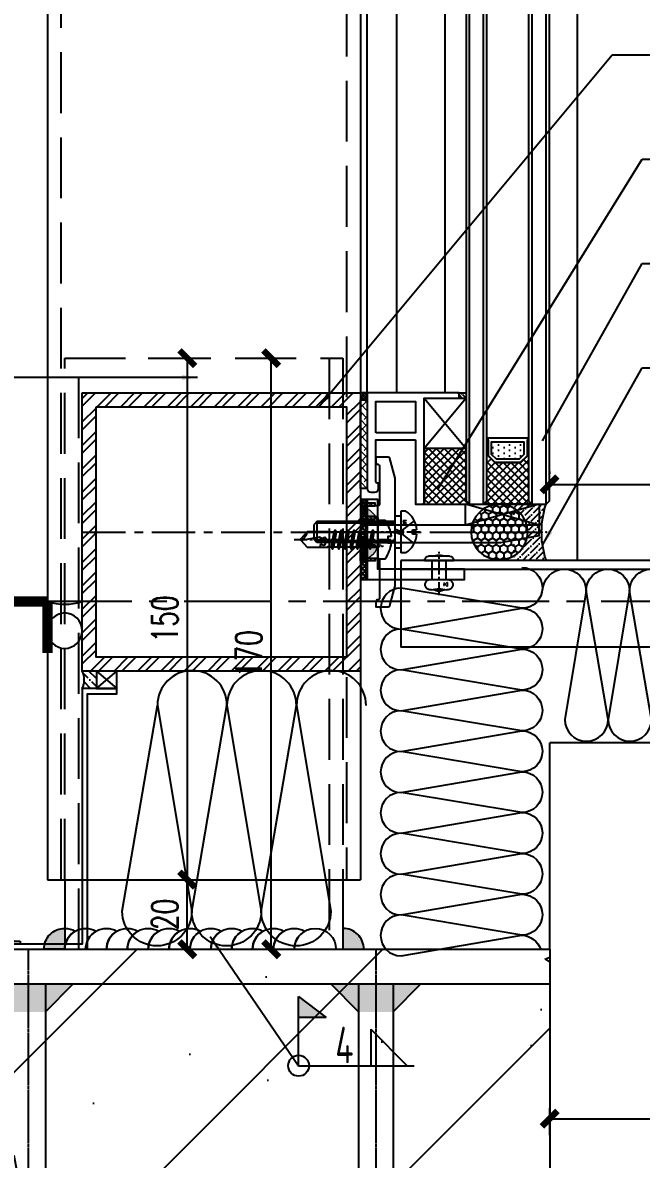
# Model space of a CAD drawing. Extents: x -160106 to 966792, y -663931 to 1550022.
# Drawn here: x -45380.6 to -45202.7, y -86196 to -85869.1 of the extents above; entities that cross this region are included whole.
import ezdxf
from ezdxf.enums import TextEntityAlignment as Align
from ezdxf.xclip import XClip

# ---------------------------------------------------------------- set-up
doc = ezdxf.new("R2010")
doc.units = 0
for name, pattern in [('AUSGEZOGEN', [0]), ('CENTER', [2, 1.25, -0.25, 0.25, -0.25]), ('ZN-CENTER', [2, 1.25, -0.25, 0.25, -0.25]), ('ZN-DASH', [0.35, 0.25, -0.1])]:
    doc.linetypes.add(name, pattern=pattern)
for name, color, linetype in [('!ZN1-填充-8', 8, 'Continuous'), ('!ZN1-标注-173', 173, 'Continuous'), ('!ZN3-玻璃幕墙-4', 4, 'Continuous'), ('!ZN3-铝板幕墙-3', 3, 'Continuous'), ('!ZN4-辅助材料-1', 1, 'Continuous'), ('!ZN4-配件-11', 11, 'Continuous'), ('!ZN5-钢材投影-40', 40, 'Continuous'), ('!ZN5-铝材投影-112', 112, 'Continuous'), ('!ZN5-铝材断面-6', 6, 'Continuous'), ('!ZN6-虚线-8', 8, 'ZN-DASH'), ('!ZN6-轴线-1', 1, 'ZN-CENTER'), ('2钢材断面', 2, 'Continuous'), ('40钢材投影', 40, 'Continuous'), ('A-HATCH-2', 251, 'Continuous'), ('A_Hatch', 8, 'Continuous'), ('ALT_CEN-0-30', 1, 'CENTER'), ('AS-COLN', 6, 'Continuous'), ('DIM', 173, 'Continuous'), ('Fill', 8, 'Continuous'), ('ZX', 240, 'CENTER'), ('型材截面颜色', 253, 'Continuous'), ('焊缝', 8, 'Continuous')]:
    doc.layers.add(name, color=color, linetype=linetype)
for name, color, linetype, lineweight in [('0CABR-填充', 8, 'Continuous', 5), ('0CABR-密封材料、垫片', 195, 'Continuous', 9), ('0填充', 8, 'Continuous', 13)]:
    doc.layers.add(name, color=color, linetype=linetype, lineweight=lineweight)
doc.styles.add('DHTEXT-1', font='ROMANS.shx', dxfattribs={"width": 0.7, "bigfont": 'CHINESE.shx'})
doc.styles.add('HZ_TS_0.7', font='TSSDENG', dxfattribs={"width": 0.7, "bigfont": 'HZTXT'})
doc.styles.add('ZNDimTStyle', font='ROMANS.shx', dxfattribs={"width": 0.7, "bigfont": 'CHINESE.shx'})
doc.dimstyles.new('ZN3', dxfattribs={"dimscale": 3, "dimtxt": 2.5, "dimasz": 1.5, "dimexe": 1, "dimexo": 2, "dimgap": 0.9, "dimtad": 1, "dimdec": 0, "dimdsep": 46, "dimtxsty": 'DHTEXT-1', "dimblk": 'ARCHTICK', "dimcen": 2.5, "dimclrd": 173, "dimclre": 173, "dimclrt": 7, "dimazin": 2, "dimtfac": 1, "dimtix": 1, "dimtmove": 2, "dimatfit": 3, "dimfxl": 0, "dimarcsym": 0})
doc.dimstyles.new('ZN机械-3', dxfattribs={"dimscale": 3, "dimtxt": 2.5, "dimasz": 1.5, "dimexe": 1, "dimexo": 2, "dimgap": 0.9, "dimtad": 1, "dimdec": 0, "dimzin": 0, "dimdsep": 46, "dimtxsty": 'ZNDimTStyle', "dimcen": 2.5, "dimdle": 1, "dimclrd": 173, "dimclre": 173, "dimclrt": 7, "dimazin": 2, "dimtfac": 1, "dimtdec": 4, "dimtix": 1, "dimtmove": 2, "dimatfit": 3, "dimfxl": 0, "dimfrac": 2, "dimtolj": 1, "dimtzin": 0, "dimarcsym": 0})

# ---------------------------------------------------------------- blocks, each defined once
blk = doc.blocks.new('20250822090122')
at = {"layer": 'A_Hatch'}
h = blk.add_hatch(dxfattribs=at)
h.set_pattern_fill('ANSI32', color=256)
h.set_pattern_definition([(45, (-80, -40), (-3.3676, 3.3676), []), (45, (-77.755, -40), (-3.3676, 3.3676), [])])
h.paths.add_polyline_path([(0, 40), (-80, 40), (-80, -40), (0, -40)])
h.paths.add_polyline_path([(-4, 36), (-4, -36), (-76, -36), (-76, 36)], flags=16)
at = {"layer": '2钢材断面'}
for points in [[(-80, 40), (0, 40), (0, -40), (-80, -40)], [(-76, 36), (-4, 36), (-4, -36), (-76, -36)]]:
    blk.add_lwpolyline(points, close=True, dxfattribs=at)
blk = doc.blocks.new('20230625105620')
at = {"layer": '0CABR-填充'}
h = blk.add_hatch(dxfattribs=at)
h.set_pattern_fill('ANSI38', color=256, scale=0.3, angle=90)
h.set_pattern_definition([(135, (669.6331, -11486.4539), (-0.67351921, -0.67351921), []), (225, (669.6331, -11486.4539), (-0.67351921, -2.02055763), [2.38125, -1.42875])])
h.paths.add_polyline_path([(-5.2, 3.7), (-5.2, 4.5), (-8.5, 4.5), (-8.5, 7.5), (-5.2, 7.5), (-5.2, 8.3), (-9.5, 8.3), (-9.5, 3.7)])
h = blk.add_hatch(dxfattribs=at)
h.set_pattern_fill('ANSI38', color=256, scale=0.3, angle=90)
h.set_pattern_definition([(135, (669.6331, -11486.4539), (-0.67351921, -0.67351921), []), (225, (669.6331, -11486.4539), (-0.67351921, -2.02055763), [2.38125, -1.42875])])
h.paths.add_polyline_path([(-5.2, 3.7), (-5.2, 4.5), (-8.5, 4.5), (-8.5, 7.5), (-5.2, 7.5), (-5.2, 8.3), (-9.5, 8.3), (-9.5, 3.7)])
h = blk.add_hatch(dxfattribs=at)
h.set_pattern_fill('ANSI38', color=256, scale=0.3, angle=90)
h.set_pattern_definition([(135, (669.6331, -11498.4539), (-0.67351921, -0.67351921), []), (225, (669.6331, -11498.4539), (-0.67351921, -2.02055763), [2.38125, -1.42875])])
h.paths.add_polyline_path([(-5.2, -8.3), (-5.2, -7.5), (-8.5, -7.5), (-8.5, -4.5), (-5.2, -4.5), (-5.2, -3.7), (-9.5, -3.7), (-9.5, -8.3)])
h = blk.add_hatch(dxfattribs=at)
h.set_pattern_fill('ANSI38', color=256, scale=0.3, angle=90)
h.set_pattern_definition([(135, (669.6331, -11498.4539), (-0.67351921, -0.67351921), []), (225, (669.6331, -11498.4539), (-0.67351921, -2.02055763), [2.38125, -1.42875])])
h.paths.add_polyline_path([(-5.2, -8.3), (-5.2, -7.5), (-8.5, -7.5), (-8.5, -4.5), (-5.2, -4.5), (-5.2, -3.7), (-9.5, -3.7), (-9.5, -8.3)])
at = {"layer": '!ZN4-辅助材料-1'}
for points in [[(-5.2, 3.7), (-5.2, 4.5), (-8.5, 4.5), (-8.5, 7.5), (-5.2, 7.5), (-5.2, 8.3), (-9.5, 8.3), (-9.5, 3.7), (-5.2, 3.7)], [(-5.2, -3.7), (-5.2, -4.5), (-8.5, -4.5), (-8.5, -7.5), (-5.2, -7.5), (-5.2, -8.3), (-9.5, -8.3), (-9.5, -3.7), (-5.2, -3.7)]]:
    blk.add_lwpolyline(points, dxfattribs=at)
at = {"layer": '!ZN5-铝材投影-112'}
blk.add_lwpolyline([(-4.5, 4), (-4.5, -4, -0.414214), (-5, -4.5), (-8, -4.5, 0.414214), (-8.5, -5), (-8.5, -7, 0.414214), (-8, -7.5), (-4.5, -7.5, -0.414214), (-4, -8), (-4, -19, -0.414214), (-4.5, -19.5, 0.414214), (-5, -20), (-5, -21.5), (-1.49, -21.5, 0.339454), (-1.01, -21.13), (0.5, -15.5), (0.5, -0.5), (0, 0), (0.5, 0.5), (0.5, 15.5), (-1.01, 21.13, 0.339454), (-1.49, 21.5), (-5, 21.5), (-5, 20, 0.414214), (-4.5, 19.5, -0.414214), (-4, 19), (-4, 8, -0.414214), (-4.5, 7.5), (-8, 7.5, 0.414214), (-8.5, 7), (-8.5, 5, 0.414214), (-8, 4.5), (-5, 4.5, -0.414214), (-4.5, 4)], format="xyb", close=True, dxfattribs=at)
at = {"layer": '0CABR-密封材料、垫片'}
for points in [[(-5.2, 3.7), (-5.2, 4.5), (-8.5, 4.5), (-8.5, 7.5), (-5.2, 7.5), (-5.2, 8.3), (-9.5, 8.3), (-9.5, 3.7), (-5.2, 3.7)], [(-5.2, -3.7), (-5.2, -4.5), (-8.5, -4.5), (-8.5, -7.5), (-5.2, -7.5), (-5.2, -8.3), (-9.5, -8.3), (-9.5, -3.7), (-5.2, -3.7)]]:
    blk.add_lwpolyline(points, dxfattribs=at)
blk = doc.blocks.new('*U3024')
at = {"linetype": 'ByBlock', "ltscale": 10}
for p, q in [((-3.1, 6), (-1.6, 6)), ((-1.6, -6), (-1.6, 6)), ((-1.6, -4.62), (-1.6, 4.62)), ((-1.6, 4.62), (0, 4.62)), ((0, 4.62), (0, -4.62)), ((-6.2, 0.6), (-5, 0.6)), ((-5.51, 3.26), (-1.6, 0.23)), ((-5, 0.6), (-5, -0.6)), ((-2.36, 0.82), (-2.36, -0.82)), ((0, 0), (-1.6, 0.58)), ((0, 3), (22.5, 3)), ((0, 2.55), (22.95, 2.55)), ((22.5, -3), (22.5, 3)), ((22.5, 3), (23.4, 2.1)), ((23.4, -2.1), (23.4, 2.1)), ((-5, -0.6), (-6.2, -0.6)), ((-5.51, -3.26), (-1.6, -0.23)), ((0, -0.83), (-1.6, -0.25)), ((0, -2.55), (22.95, -2.55)), ((0, -3), (22.5, -3)), ((22.5, -3), (23.4, -2.1)), ((-3.1, -6), (-1.6, -6)), ((0, -4.62), (-1.6, -4.62))]:
    blk.add_line(p, q, dxfattribs=at)
at = {"color": 0, "linetype": 'ZN-CENTER', "ltscale": 3}
blk.add_line((-7.15, 0), (25.2, 0), dxfattribs=at)
at = {"linetype": 'ByBlock', "ltscale": 10}
for centre, start, end in [((0.63, 0.27), 123.0516, 177.2303), ((0.63, -0.27), 182.7697, 236.9484)]:
    blk.add_arc(centre, 6.84, start, end, dxfattribs=at)
at = {"layer": 'Defpoints', "color": 0, "ltscale": 10, "style": 'DHTEXT-1', "width": 0.7}
blk.add_text('M6', height=1, rotation=90, dxfattribs=at).set_placement((-2.25, -2.65), align=Align.CENTER)
blk = doc.blocks.new('16胶缝')
at = {"layer": '!ZN1-填充-8', "ltscale": 0.1}
h = blk.add_hatch(dxfattribs=at)
h.set_pattern_fill('HONEY', color=256, scale=10, style=0)
h.set_pattern_definition([(5e-15, (-19679.56, -11324.3713), (1.875, 1.08253175), [1.25, -2.5]), (120, (-19679.56, -11324.3713), (-1.874999996, 1.082531757), [1.25, -2.5]), (60, (-19679.56, -11324.3713), (4e-09, 2.165063507), [-2.5, 1.25])])
edge = h.paths.add_edge_path()
edge.add_ellipse((8, 13.4), major_axis=(0, -8.15), ratio=0.981746, start_angle=0, end_angle=360)
h = blk.add_hatch(dxfattribs=at)
h.set_pattern_fill('ANSI36', color=256, scale=10, style=0)
h.set_pattern_definition([(45, (-19679.5754, -11324.3713), (0.66291261, 2.43067956), [3.125, -0.625, 0, -0.625])])
edge = h.paths.add_edge_path()
edge.add_ellipse((8.02, 13.4), major_axis=(0.87, 8.1), ratio=0.981332, start_angle=124.6263, end_angle=247.3977, ccw=False)
edge.add_arc((0, 10.2), 1.2, 269.9716, 324.4867, ccw=False)
edge.add_line((0, 9), (0, 0))
edge.add_arc((8, -24.92), 26.17, 432.2032, 467.7968, ccw=False)
edge.add_line((16, 0), (16, 9))
edge.add_arc((16.01, 10.23), 1.23, 216.5906, 269.6986, ccw=False)
at = {"layer": '!ZN4-辅助材料-1', "color": 1, "ltscale": 0.1}
blk.add_arc((8, -24.92), 26.17, 72.2032, 107.7968, dxfattribs=at)
blk.add_ellipse((8, 13.4), major_axis=(0, -8.15), ratio=0.981746, dxfattribs=at)
blk.add_point((8, 0), dxfattribs=at)
blk = doc.blocks.new('胶缝断面')
at = {"color": 7, "ltscale": 0.1, "extrusion": (0, 0, -1), "zscale": -1, "rotation": 180}
blk.add_blockref('16胶缝', (8, 0), dxfattribs=at)
blk = doc.blocks.new('20230625110549')
at = {"layer": '!ZN1-填充-8', "ltscale": 20}
h = blk.add_hatch(color=256, dxfattribs=at)
h.dxf.hatch_style = 1
h.paths.add_polyline_path([(0, 5), (0, 0), (5, 0, 0.414214)])
at = {"layer": '0CABR-填充', "ltscale": 20}
blk.add_line((0, 0), (0, 5), dxfattribs=at)
blk.add_arc((0, 0), 5, 0, 90, dxfattribs=at)
blk = doc.blocks.new('20250822103150', base_point=(-89262.55, -87415.13))
at = {"layer": '!ZN4-辅助材料-1'}
blk.add_lwpolyline([(-89131.15, -87413.13), (-89152.32, -87413.13), (-89152.32, -87407.13), (-89131.15, -87407.13), (-89131.15, -87413.13), (-89152.32, -87407.13), (-89131.15, -87407.13), (-89152.32, -87413.13)], dxfattribs=at)
at = {"layer": '!ZN5-钢材投影-40'}
blk.add_lwpolyline([(-89142.15, -87418.13), (-89131.15, -87416.13), (-89131.15, -87413.13), (-89182.55, -87413.13), (-89182.55, -87418.13), (-89142.15, -87418.13)], close=True, dxfattribs=at)
at = {"layer": '0CABR-填充', "ltscale": 20}
blk.add_blockref('20230625110549', (-89182.55, -87413.13), dxfattribs=at)
at = {"layer": '0CABR-填充', "ltscale": 20, "xscale": -1, "rotation": 180}
blk.add_blockref('20230625110549', (-89182.55, -87418.13), dxfattribs=at)
blk = doc.blocks.new('20240131155736')
at = {"layer": '!ZN1-填充-8'}
h = blk.add_hatch(dxfattribs=at)
h.set_pattern_fill('ANSI36', color=256, scale=0.5, angle=270, style=0)
h.set_pattern_definition([(315, (4155.5162, -11794.8225), (1.54348152, -0.420949506), [1.984375, -0.396875, 0, -0.396875])])
h.paths.add_polyline_path([(-0.75, 0.75), (-0.75, -0.75), (1.25, -0.75), (1.25, 0.75)])
at = {"layer": '!ZN4-辅助材料-1', "linetype": 'AUSGEZOGEN'}
blk.add_line((-1.25, 0.75), (1.25, 0.75), dxfattribs=at)
blk = doc.blocks.new('20240131160147')
at = {"layer": '!ZN5-铝材断面-6'}
blk.add_lwpolyline([(-3.36, 1.25), (-3.36, 19.75), (-0.86, 19.75), (-0.86, -10.75), (9.14, -10.75), (9.14, -12.25), (-17.26, -12.25), (-17.26, 15.25, -0.414214), (-16.26, 16.25), (-15.06, 16.25, -0.414214), (-14.06, 15.25), (-14.06, 13.75), (-14.26, 13.75, 0.414214), (-14.76, 13.25), (-14.76, 1.25)], format="xyb", close=True, dxfattribs=at)
blk.add_lwpolyline([(-14.76, -0.75), (-14.76, -9.75), (-3.36, -9.75), (-3.36, -0.75)], close=True, dxfattribs=at)
at = {"layer": '!ZN1-填充-8', "ltscale": 50, "xscale": -1, "rotation": 180}
blk.add_blockref('20240131155736', (9.89, -11.5), dxfattribs=at)
blk = doc.blocks.new('20250822102610', base_point=(-89164.55, -87453.63))
at = {"layer": '!ZN1-填充-8'}
h = blk.add_hatch(dxfattribs=at)
h.set_pattern_fill('ANSI37', color=256, style=0)
h.set_pattern_definition([(45, (0, 0), (-1.122532015, 1.122532015), []), (135, (0, 0), (-1.122532015, -1.122532015), [])])
edge = h.paths.add_edge_path()
edge.add_line((-89165.05, -87423.13), (-89151.55, -87423.13))
edge.add_line((-89151.55, -87423.13), (-89152.55, -87424.13))
edge.add_line((-89152.55, -87424.13), (-89152.55, -87439.13))
edge.add_line((-89152.55, -87439.13), (-89164.55, -87439.13))
edge.add_line((-89164.55, -87439.13), (-89164.55, -87423.63))
edge.add_arc((-89165.05, -87423.63), 0.5, 359.9997, 450)
at = {"layer": '!ZN1-填充-8', "ltscale": 100}
for p, q in [((-89164.55, -87453.63), (-89152.55, -87439.13)), ((-89152.55, -87453.63), (-89164.55, -87439.13))]:
    blk.add_line(p, q, dxfattribs=at)
at = {"layer": '!ZN4-辅助材料-1', "linetype": 'AUSGEZOGEN'}
blk.add_lwpolyline([(-89165.05, -87423.13), (-89151.55, -87423.13), (-89152.55, -87424.13), (-89152.55, -87439.13), (-89164.55, -87439.13), (-89164.55, -87423.63, 0.414215), (-89165.05, -87423.13), (-89165.05, -87423.13)], format="xyb", dxfattribs=at)
blk.add_lwpolyline([(-89152.55, -87439.13), (-89164.55, -87439.13), (-89164.55, -87442.13)], dxfattribs=at)
blk.add_lwpolyline([(-89164.55, -87439.13), (-89164.55, -87453.63), (-89152.55, -87453.63), (-89152.55, -87439.13)], close=True, dxfattribs=at)
blk = doc.blocks.new('20250822103338', base_point=(-89182.55, -87455.13))
at = {"layer": '0填充'}
h = blk.add_hatch(dxfattribs=at)
h.set_pattern_fill('ANSI38', color=256, angle=360, style=0)
h.set_pattern_definition([(45, (0, 0), (-1.122532015, 1.122532015), []), (135, (0, 0), (-3.367596045, 1.122532015), [3.96875, -2.38125])])
h.paths.add_polyline_path([(-89182.55, -87453.13), (-89180.55, -87453.13), (-89180.55, -87427.63), (-89182.55, -87427.63)])
at = {"layer": '型材截面颜色', "ltscale": 60}
h = blk.add_hatch(dxfattribs=at)
h.set_pattern_fill('ANSI36', color=256, scale=0.3, angle=90)
h.set_pattern_definition([(135, (0, 0), (-0.9260889125, 0.2525697034), [1.190625, -0.238125, 0, -0.238125])])
h.paths.add_polyline_path([(-89182.55, -87455.13), (-89182.55, -87453.13), (-89180.55, -87453.13), (-89180.55, -87455.13)])
at = {"layer": '!ZN4-辅助材料-1'}
for points in [[(-89180.55, -87427.63), (-89182.55, -87427.63), (-89182.55, -87453.13), (-89180.55, -87453.13)], [(-89182.55, -87455.13), (-89182.55, -87453.13), (-89180.55, -87453.13), (-89180.55, -87455.13)]]:
    blk.add_lwpolyline(points, close=True, dxfattribs=at)
at = {"layer": '0CABR-密封材料、垫片'}
blk.add_lwpolyline([(-89180.55, -87427.63), (-89182.55, -87427.63), (-89182.55, -87455.13), (-89180.55, -87455.13)], close=True, dxfattribs=at)
blk = doc.blocks.new('20250822103828')
at = {"layer": '!ZN4-辅助材料-1', "ltscale": 100}
for name, p in [('20250822102610', (18.4, 1.5)), ('20250822103338', (0, 0))]:
    blk.add_blockref(name, p, dxfattribs=at)
at = {"layer": '!ZN6-虚线-8', "ltscale": 50}
blk.add_blockref('20240131160147', (19.26, 12.25), dxfattribs=at)
blk = doc.blocks.new('*U3023')
at = {"color": 0, "linetype": 'CENTER', "ltscale": 3}
blk.add_line((24, 0), (-5.91, 0), dxfattribs=at)
at = {"linetype": 'ByBlock', "ltscale": 10}
for p, q in [((0, 2.08), (14.29, 2.08)), ((1.42, 2.73), (2.2, -2.73)), ((3.22, 2.73), (4, -2.73)), ((5.02, 2.73), (5.8, -2.73)), ((6.82, 2.73), (7.6, -2.73)), ((8.62, 2.73), (9.4, -2.73)), ((10.42, 2.73), (11.2, -2.73)), ((12.22, 2.73), (13, -2.73)), ((14.29, -2.09), (0, -2.09))]:
    blk.add_line(p, q, dxfattribs=at)
blk.add_lwpolyline([(-3.94, 1, -0.137385), (-2.12, 5.5), (0, 5.5), (0, -5.5), (-2.12, -5.5, -0.137385), (-3.94, -1), (-3, -1), (-3, 1)], format="xyb", close=True, dxfattribs=at)
for points in [[(1.83, -2.09), (1.05, 2.08), (1.42, 2.73), (1.79, 2.08), (2.57, -2.09), (2.2, -2.73)], [(3.63, -2.09), (2.85, 2.08), (3.22, 2.73), (3.59, 2.08), (4.37, -2.09), (4, -2.73)], [(5.43, -2.09), (4.65, 2.08), (5.02, 2.73), (5.39, 2.08), (6.17, -2.09), (5.8, -2.73)], [(7.23, -2.09), (6.45, 2.08), (6.82, 2.73), (7.19, 2.08), (7.97, -2.09), (7.6, -2.73)], [(9.03, -2.09), (8.25, 2.08), (8.62, 2.73), (8.99, 2.08), (9.77, -2.09), (9.4, -2.73)], [(10.83, -2.09), (10.05, 2.08), (10.42, 2.73), (10.79, 2.08), (11.57, -2.09), (11.2, -2.73)], [(12.63, -2.09), (11.85, 2.08), (12.22, 2.73), (12.59, 2.08), (13.37, -2.09), (13, -2.73)]]:
    blk.add_lwpolyline(points, close=True, dxfattribs=at)
for points in [[(14.29, -2.09, -0.414214), (14.45, -2.24), (14.45, -2.32), (20.18, -2.32), (22, -0.26), (22, 0.26), (20.18, 2.32), (14.45, 2.32), (14.45, 2.24, -0.414214), (14.29, 2.08)], [(16.51, -2.32), (16.36, -1.2), (15.83, -1.52, -0.530462), (15.03, -1.17), (14.81, 0.1, -0.651316), (15.47, 0.54), (16, 0.21), (16.77, 0.66), (22, -0.26, -0.201226), (20.18, 2.32)]]:
    blk.add_lwpolyline(points, format="xyb", dxfattribs=at)
at = {"layer": 'Defpoints', "color": 0, "ltscale": 10, "style": 'DHTEXT-1', "width": 0.7}
blk.add_text('5.5', height=1, rotation=90, dxfattribs=at).set_placement((-0.49, -1.36), align=Align.CENTER)
blk = doc.blocks.new('*U3563')
at = {"linetype": 'ByBlock', "lineweight": -2, "ltscale": 10}
for p, q in [((0, 4.2), (0, -4.2)), ((-1.2, -3), (-1.2, 3)), ((5.5, 2), (0, 2)), ((5.5, 2.5), (5.5, -2.5)), ((5.5, -2), (0, -2))]:
    blk.add_line(p, q, dxfattribs=at)
at = {"color": 0, "linetype": 'CENTER', "ltscale": 3}
blk.add_line((10.01, 0), (-2.45, 0), dxfattribs=at)
at = {"linetype": 'ByBlock', "lineweight": -2, "ltscale": 10}
for centre, radius, start, end in [((0, 3), 1.2, 90, 180), ((7, 2.5), 1.5, 348.448, 180), ((4.42, 0), 5.96, 160.395, 199.605), ((16.17, 0), 8, 164.3308, 195.6692), ((6.19, 0), 2.67, 323.2266, 36.7843), ((0, -3), 1.2, 180, 270), ((7, -2.5), 1.5, 180, 11.552)]:
    blk.add_arc(centre, radius, start, end, dxfattribs=at)
at = {"layer": 'Defpoints', "color": 0, "ltscale": 10, "style": 'DHTEXT-1', "width": 0.7}
blk.add_text('D4', height=1, rotation=90, dxfattribs=at).set_placement((7.37, -1.85), align=Align.CENTER)
blk = doc.blocks.new('20180403.16475379')
at = {"layer": '!ZN1-填充-8', "ltscale": 2}
blk.add_hatch(color=8, dxfattribs=at).paths.add_polyline_path([(0, -6), (0, 0), (6, 0, -0.414214)])
blk.add_lwpolyline([(0, 0), (0, -6, 0.414214), (6, 0)], format="xyb", dxfattribs=at)
blk = doc.blocks.new('20250910130618')
at = {"layer": '!ZN5-钢材投影-40', "ltscale": 1000}
for p, q in [((111, 0), (111, -20)), ((191, 0), (191, -20))]:
    blk.add_line(p, q, dxfattribs=at)
at = {"layer": '!ZN6-虚线-8', "color": 8, "linetype": 'ZN-DASH', "ltscale": 70}
for p, q in [((111, 0), (111, 150)), ((111, 150), (191, 150)), ((115, -20), (115, 150)), ((187, 150), (187, -20)), ((191, 150), (191, 0))]:
    blk.add_line(p, q, dxfattribs=at)
at = {"layer": '焊缝', "ltscale": 1000, "elevation": 0}
blk.add_lwpolyline([(111, -14, -0.13158), (114, -14.8, 0.267949), (111, -20, -0.57735), (120, -14.8, 0.267949), (117, -20, -0.57735), (126, -14.8, 0.267949), (123, -20, -0.57735), (132, -14.8, 0.267949), (129, -20, -0.57735), (138, -14.8, 0.267949), (135, -20, -0.57735), (144, -14.8, 0.267949), (141, -20, -0.57735), (150, -14.8, 0.267949), (147, -20, -0.57735), (156, -14.8, 0.267949), (153, -20, -0.57735), (162, -14.8, 0.267949), (159, -20, -0.57735), (168, -14.8, 0.267949), (165, -20, -0.57735), (174, -14.8, 0.267949), (171, -20, -0.57735), (180, -14.8, 0.267949), (177, -20, -1), (189, -20)], format="xyb", dxfattribs=at)
at = {"layer": '!ZN3-玻璃幕墙-4', "xscale": -1, "rotation": 270}
blk.add_blockref('20180403.16475379', (111, -20), dxfattribs=at)
at = {"layer": '!ZN3-玻璃幕墙-4', "rotation": 90}
blk.add_blockref('20180403.16475379', (191, -20), dxfattribs=at)
blk = doc.blocks.new('*U2373')
at = {"linetype": 'ByBlock', "ltscale": 10}
for p, q in [((-0.8, 4.2), (-0.8, -4.2)), ((0, 4.2), (-0.8, 4.2)), ((0, -4.2), (0, 4.2)), ((-1.1, 2.28), (-1.1, -2.28)), ((-0.95, 2.33), (-0.95, -2.33)), ((-0.8, -4.2), (0, -4.2))]:
    blk.add_line(p, q, dxfattribs=at)
at = {"color": 0, "linetype": 'ZN-CENTER', "ltscale": 6}
blk.add_line((43.76, 0), (-2.33, 0), dxfattribs=at)
at = {"linetype": 'ByBlock', "ltscale": 10}
blk.add_lwpolyline([(0, -2.52, -0.414214), (0.67, -1.85), (35.87, -1.85), (42, 0), (35.87, 1.85), (0.67, 1.85, -0.414214), (0, 2.52)], format="xyb", dxfattribs=at)
for centre, start, end in [((-1.12, 2.61), 272.9951, 344.3665), ((-1.12, -2.61), 15.6335, 87.0049)]:
    blk.add_arc(centre, 0.329, start, end, dxfattribs=at)
at = {"layer": 'Defpoints', "color": 0, "ltscale": 10, "style": 'DHTEXT-1', "width": 0.7}
blk.add_text('3.7', height=1.125, rotation=90, dxfattribs=at).set_placement((3.09, -0.93), align=Align.CENTER)
blk = doc.blocks.new('*U2377')
at = {"layer": '!ZN1-填充-8'}
h = blk.add_hatch(dxfattribs=at)
h.set_pattern_fill('AR-SAND', color=256, scale=0.5, angle=180, style=0)
h.set_pattern_definition([(217.5, (-3496.6374, 21478.8114), (0.03149668, -0.963411885), [0, -0.76, 0, -0.85, 0, -0.8125]), (187.5, (-3496.6374, 21478.8114), (-0.88488835, -1.41107303), [0, -0.41, 0, -0.685, 0, -0.2625]), (147.5, (-3496.0224, 21478.8114), (-1.55707093, -0.002829527), [0, -0.25, 0, -0.9, 0, -1.175]), (137.5, (-3496.0224, 21478.8114), (-1.5030633, -0.43883778), [0, -0.125, 0, -0.59, 0, -0.675])])
edge = h.paths.add_edge_path()
edge.add_line((0, 42.31), (0, 31.06))
edge.add_line((0, 31.06), (5.16, 40))
edge.add_ellipse((6.64, 50.23), major_axis=(-7.31, 7.31), ratio=1, start_angle=95.0307, end_angle=126.7718, ccw=False)
at = {"layer": '!ZN1-填充-8', "ltscale": 0.1}
h = blk.add_hatch(dxfattribs=at)
h.set_pattern_fill('ANSI36', color=256, style=0)
h.set_pattern_definition([(45, (-3493.0694, 21478.8114), (0.84189901, 3.08696304), [3.96875, -0.79375, 0, -0.79375])])
edge = h.paths.add_edge_path()
edge.add_line((75, 1.5), (75, -2.6))
edge.add_line((75, -2.6), (80, -2.6))
edge.add_line((80, -2.6), (80, 1.5))
edge.add_arc((77.5, 6.27), 5.38, 242.3296, 297.6704, ccw=False)
at = {"layer": '!ZN4-辅助材料-1', "ltscale": 4}
blk.add_lwpolyline([(5.16, 40), (0, 31.06), (0, 31.06), (0, 43.27, 0.198373), (5.16, 40)], format="xyb", dxfattribs=at)
at = {"layer": '!ZN4-辅助材料-1'}
blk.add_lwpolyline([(75, -2.6), (75, -8.5), (80, -8.5), (80, -2.6)], close=True, dxfattribs=at)
at = {"layer": '!ZN4-辅助材料-1', "color": 8}
for points in [[(75, -2.6), (80, -8.5)], [(80, -2.6), (75, -8.5)]]:
    blk.add_lwpolyline(points, dxfattribs=at)
at = {"layer": '!ZN4-辅助材料-1', "color": 1, "ltscale": 0.1}
blk.add_arc((77.5, 6.27), 5.38, 242.3296, 297.6704, dxfattribs=at)
at = {"ltscale": 20}
blk.add_lwpolyline([(75, -8.5), (75, 1.5), (1.5, 1.5), (1.5, 30.66), (6.46, 39.25), (5.16, 40), (0, 31.06), (0, 0), (73.5, 0), (73.5, -8.5)], close=True, dxfattribs=at)
at = {"layer": '!ZN4-配件-11', "color": 1, "extrusion": (0, 0, -1), "zscale": -1}
blk.add_blockref('*U2373', (-1.5, 23.56), dxfattribs=at)
blk = doc.blocks.new('室内胶缝示意')
at = {"ltscale": 0.1}
blk.add_arc((-5, 15.58), 16.36, 252.2032, 287.7968, dxfattribs=at)
at = {"ltscale": 0.1, "extrusion": (0, 0, -1)}
blk.add_ellipse((-4.99, -8.38), major_axis=(0, 5.09), ratio=0.981746, dxfattribs=at)
blk = doc.blocks.new('A$Cec10f56f')
at = {"layer": '!ZN1-填充-8'}
h = blk.add_hatch(color=252, dxfattribs=at)
h.dxf.hatch_style = 1
h.paths.add_polyline_path([(10, 55), (10, 62.94), (18.01, 55)])
h = blk.add_hatch(color=252, dxfattribs=at)
h.dxf.hatch_style = 1
h.paths.add_polyline_path([(18.01, 55), (18.01, 45), (10, 45), (10, 55)])
h = blk.add_hatch(color=252, dxfattribs=at)
h.dxf.hatch_style = 1
h.paths.add_polyline_path([(10, 45), (10, 37.06), (18.01, 45)])
h = blk.add_hatch(color=252, dxfattribs=at)
h.dxf.hatch_style = 1
h.paths.add_polyline_path([(10, -45), (10, -37.06), (18.01, -45)])
h = blk.add_hatch(color=252, dxfattribs=at)
h.dxf.hatch_style = 1
h.paths.add_polyline_path([(18.01, -45), (18.01, -55), (10, -55), (10, -45)])
h = blk.add_hatch(color=252, dxfattribs=at)
h.dxf.hatch_style = 1
h.paths.add_polyline_path([(10, -55), (10, -62.94), (18.01, -55)])
at = {"layer": '2钢材断面'}
for p, q in [((0, 100), (10, 100)), ((0, 100), (0, -100)), ((10, 100), (10, 45)), ((10, 45), (10, -44)), ((10, -44), (10, -100)), ((0, -100), (10, -100))]:
    blk.add_line(p, q, dxfattribs=at)
at = {"layer": '40钢材投影'}
for p, q in [((18.01, 55), (10, 62.94)), ((10, 55), (200, 55)), ((200, 55), (200, 45)), ((10, 45), (200, 45)), ((18.01, 45), (10, 37.06)), ((18.01, -45), (10, -37.06)), ((10, -45), (200, -45)), ((200, -45), (200, -55)), ((10, -55), (200, -55)), ((18.01, -55), (10, -62.94))]:
    blk.add_line(p, q, dxfattribs=at)
for points in [[(172, 45), (150, 45), (150, 55), (200, 55), (200, 45), (184, 45)], [(172, -55), (150, -55), (150, -45), (200, -45), (200, -55), (184, -55)]]:
    blk.add_lwpolyline(points, dxfattribs=at)
at = {"layer": 'ALT_CEN-0-30', "ltscale": 0.3}
for p, q in [((0, 50), (197.81, 50)), ((0, -50), (197.81, -50))]:
    blk.add_line(p, q, dxfattribs=at)
blk = doc.blocks.new('*U2450')
at = {"layer": '!ZN1-填充-8'}
h = blk.add_hatch(dxfattribs=at)
h.set_pattern_fill('ANSI37', color=256, scale=0.5, style=0)
h.set_pattern_definition([(45, (6, 0), (-1.12253, 1.12253), []), (135, (6, 0), (-1.12253, -1.12253), [])])
h.paths.add_polyline_path([(0, 5), (0, 19), (1, 18), (14, 18), (14, 17.75), (12, 15.75), (12, 8.25), (14, 6.25), (14, 6), (1, 6)])
h = blk.add_hatch(dxfattribs=at)
h.set_pattern_fill('DOTS', color=8, style=0)
h.set_pattern_definition([(0, (6, 0), (0.79375, 1.5875), [0, -1.5875])])
h.paths.add_polyline_path([(13, 15.34), (13, 8.66), (14.41, 7.25), (17.8, 7.25), (17.8, 16.75), (14.41, 16.75)])
for points in [[(18.75, 18), (14, 18), (14, 17.75), (18.75, 17.75)], [(18.75, 6.25), (14, 6.25), (14, 6), (18.75, 6)]]:
    blk.add_hatch(color=256, dxfattribs=at).paths.add_polyline_path(points)
for p, q in [((0, 23), (772, 23)), ((0, 19), (772, 19)), ((0, 5), (772, 5)), ((0, 1), (772, 1))]:
    blk.add_line(p, q, dxfattribs=at)
at = {"layer": '!ZN3-玻璃幕墙-4'}
for points in [[(772, 24), (1, 24), (0, 23), (0, 19), (1, 18), (772, 18)], [(772, 6), (1, 6), (0, 5), (0, 1), (1, 0), (772, 0)]]:
    blk.add_lwpolyline(points, dxfattribs=at)
at = {"layer": '!ZN4-辅助材料-1'}
for points in [[(0, 5), (0, 19), (1, 18), (14, 18), (14, 17.75), (12, 15.75), (12, 8.25), (12, 8.25), (14, 6.25), (14, 6), (1, 6), (0, 5)], [(12, 15.75), (12, 8.25), (14, 6.25), (19, 6.25), (19, 17.75), (14, 17.75)], [(13, 15.34), (13, 8.66), (14.41, 7.25), (17.8, 7.25), (17.8, 16.75), (14.41, 16.75)], [(18.75, 18), (14, 18), (14, 17.75), (18.75, 17.75)], [(18.75, 6.25), (14, 6.25), (14, 6), (18.75, 6)]]:
    blk.add_lwpolyline(points, close=True, dxfattribs=at)
blk.add_lwpolyline([(18.4, 17.75), (18.4, 17.65), (14.04, 17.65), (12.1, 15.71), (12.1, 8.29), (14.04, 6.35), (18.4, 6.35), (18.4, 6.25), (18.4, 6.35)], dxfattribs=at)
at = {"layer": 'Defpoints', "color": 250}
for p in [(0, 24), (0, 18), (0, 6), (12, 6), (0, 0)]:
    blk.add_point(p, dxfattribs=at)
blk = doc.blocks.new('20250911173917', base_point=(58371.56, -166296.54))
at = {"layer": '!ZN1-填充-8'}
h = blk.add_hatch(dxfattribs=at)
h.set_pattern_fill('NET3', color=256, scale=0.4, angle=90, style=0)
h.paths.add_polyline_path([(58319.1, -166167.21), (58317.1, -166167.21), (58317.1, -166190.21), (58319.1, -166190.21)])
at = {"layer": '!ZN3-铝板幕墙-3', "ltscale": 20}
for p, q in [((58514.56, -166184.71), (58328.75, -166184.71)), ((58328.75, -166184.71), (58328.75, -166209.71)), ((58328.75, -166187.21), (58513.56, -166187.21)), ((58491.56, -166209.71), (58328.75, -166209.71))]:
    blk.add_line(p, q, dxfattribs=at)
at = {"layer": '!ZN4-辅助材料-1', "ltscale": 5, "elevation": 0}
blk.add_lwpolyline([(58319.1, -166167.21), (58317.1, -166167.21), (58317.1, -166190.21), (58319.1, -166190.21)], close=True, dxfattribs=at)
at = {"layer": '!ZN5-钢材投影-40', "ltscale": 0.3}
for p, q in [((58227.1, -165396.54), (58227.1, -166276.54)), ((58317.1, -165396.54), (58317.1, -166276.54)), ((58227.1, -166276.54), (58317.1, -166276.54))]:
    blk.add_line(p, q, dxfattribs=at)
at = {"layer": '!ZN5-铝材投影-112', "ltscale": 40}
for p, q in [((58319.1, -166136.54), (58319.1, -165396.54)), ((58327.6, -166136.54), (58327.6, -165396.54)), ((58341.5, -166136.54), (58341.5, -165396.54)), ((58379.5, -165396.54), (58379.5, -166184.71))]:
    blk.add_line(p, q, dxfattribs=at)
at = {"layer": '!ZN5-铝材投影-112', "elevation": 0}
blk.add_lwpolyline([(58319.1, -166167.21), (58319.1, -166190.21), (58347.1, -166190.21), (58347.1, -166187.21), (58322.1, -166187.21), (58322.1, -166167.21)], close=True, dxfattribs=at)
at = {"layer": '!ZN6-虚线-8', "color": 8, "linetype": 'ZN-DASH', "ltscale": 70}
for p, q in [((58231.1, -166276.54), (58231.1, -165396.54)), ((58313.1, -165396.54), (58313.1, -166276.54))]:
    blk.add_line(p, q, dxfattribs=at)
at = {"color": 4, "linetype": 'ZN-DASH', "ltscale": 30, "const_width": 3, "elevation": 0}
for points in [[(58227.1, -166196.54), (55011.32, -166196.54)], [(58227.1, -166196.54), (58227.1, -166211.36)]]:
    blk.add_lwpolyline(points, dxfattribs=at)
at = {"layer": 'A-HATCH-2', "ltscale": 200}
blk.add_line((58371.56, -166296.54), (58371.56, -166237.17), dxfattribs=at)
at = {"layer": 'A-HATCH-2', "ltscale": 200, "elevation": 0}
blk.add_lwpolyline([(58464.1, -166237.17), (58371.56, -166237.17)], dxfattribs=at)
at = {"layer": 'Fill', "elevation": 0}
for points in [[(58363.58, -166186.74, -1), (58363.58, -166198.49), (58328.81, -166192.69, 1), (58328.81, -166204.44), (58363.58, -166198.49, -1), (58363.58, -166210.24), (58328.81, -166204.44, 1), (58328.81, -166216.19), (58363.58, -166210.24, -1), (58363.58, -166221.99), (58328.81, -166216.19, 1), (58328.81, -166227.94), (58363.58, -166221.99, -1), (58363.58, -166233.74), (58328.81, -166227.94, 1), (58328.81, -166239.69), (58363.58, -166233.74, -1), (58363.58, -166245.49), (58328.81, -166239.69, 1), (58328.81, -166251.44), (58363.58, -166245.49, -1), (58363.58, -166257.24), (58328.81, -166251.44, 1), (58328.81, -166263.19), (58363.58, -166257.24, -1), (58363.58, -166268.99), (58328.81, -166263.19, 1), (58328.81, -166274.94), (58363.58, -166268.99, -1), (58363.58, -166280.74), (58328.81, -166274.94, 1), (58328.81, -166286.69), (58363.58, -166280.74, -1), (58363.58, -166292.49), (58328.81, -166286.69, 1), (58328.81, -166298.44), (58363.58, -166292.49, -0.286626), (58369.01, -166296.54, -0.286626)], [(58369.53, -166193.46, -1), (58382.03, -166193.46), (58375.87, -166230.44, 1), (58388.37, -166230.44), (58382.03, -166193.46, -1), (58394.53, -166193.46), (58388.37, -166230.44, 1), (58400.87, -166230.44), (58394.53, -166193.46, -1), (58407.03, -166193.46)]]:
    blk.add_lwpolyline(points, format="xyb", dxfattribs=at)
at = {"layer": 'Fill'}
blk.add_lwpolyline([(58318.74, -166226.4, 1), (58298.74, -166226.4), (58308.61, -166285.58, -1), (58288.61, -166285.58), (58298.74, -166226.4, 1), (58278.74, -166226.4), (58288.61, -166285.58, -1), (58268.61, -166285.58), (58278.74, -166226.4, 1), (58258.74, -166226.4), (58268.61, -166285.58, -1), (58248.61, -166285.58), (58258.74, -166226.4)], format="xyb", dxfattribs=at)
at = {"layer": 'ZX', "ltscale": 10}
blk.add_line((58237.1, -166176.54), (58371.5, -166176.54), dxfattribs=at)
at = {"layer": '!ZN3-玻璃幕墙-4', "ltscale": 40, "rotation": 90}
blk.add_blockref('*U2450', (58371.5, -166168.54), dxfattribs=at)
at = {"layer": '!ZN4-辅助材料-1', "ltscale": 100, "xscale": -1, "rotation": 180}
blk.add_blockref('20250822103828', (58317.1, -166136.54), dxfattribs=at)
at = {"layer": '!ZN4-辅助材料-1', "ltscale": 100}
blk.add_blockref('20250822103150', (58237.1, -166176.54), dxfattribs=at)
at = {"layer": '!ZN4-辅助材料-1', "ltscale": 40, "rotation": 270}
blk.add_blockref('胶缝断面', (58370.5, -166176.54), dxfattribs=at)
at = {"layer": '!ZN4-配件-11', "color": 1, "ltscale": 40, "rotation": 180}
blk.add_blockref('*U3024', (58327.1, -166176.54), dxfattribs=at)
at = {"layer": '!ZN4-配件-11', "color": 1, "ltscale": 40, "xscale": -1}
blk.add_blockref('*U3023', (58322.1, -166178.71), dxfattribs=at)
at = {"layer": '!ZN4-配件-11', "color": 1, "ltscale": 40, "xscale": -1.000000000000004, "rotation": 90}
blk.add_blockref('*U3563', (58339.75, -166184.71), dxfattribs=at)
at = {"layer": '!ZN5-钢材投影-40', "ltscale": 1000}
blk.add_blockref('20250910130618', (58121.1, -166276.54), dxfattribs=at)
at = {"layer": '!ZN5-铝材断面-6', "ltscale": 100}
blk.add_blockref('20250822090122', (58317.1, -166176.54), dxfattribs=at)
at = {"ltscale": 40}
blk.add_blockref('室内胶缝示意', (58237.1, -166196.54), dxfattribs=at)
at = {"ltscale": 40, "rotation": 90}
blk.add_blockref('*U2377', (58238.6, -166296.54), dxfattribs=at)
at = {"layer": '0CABR-填充', "ltscale": 20}
blk.add_blockref('20230625105620', (58326.6, -166176.54), dxfattribs=at)
at = {"layer": '40钢材投影', "color": 2, "ltscale": 500, "xscale": -1, "rotation": 89.99999999330832}
blk.add_blockref('A$Cec10f56f', (58271.56, -166296.54), dxfattribs=at)
blk = doc.blocks.new('20250910150331')
at = {"layer": '!ZN1-填充-8', "ltscale": 20}
h = blk.add_hatch(dxfattribs=at)
h.set_pattern_fill('钢筋混凝土', color=256, scale=20)
h.set_pattern_definition([(45, (62517.96, 67904.193), (-35.35534, 35.35534), []), (50, (62517.96, 67904.19), (143.45204, -12.55043), [15, -165]), (355, (62517.96, 67904.2), (-27.75027, 150.43843), [12, -132]), (100.4514, (62529.92, 67903.15), (115.70188, 137.8879), [12.74804, -140.22842]), (46.1842, (62517.96, 67944.2), (213.4482, -33.1038), [22.5, -247.5]), (96.6356, (62535.75, 67941.43), (186.93254, 194.82357), [19.12206, -210.3426]), (351.1842, (62517.96, 67944.2), (186.9324, 194.8237), [18, -198]), (21, (62537.96, 67934.19), (119.38141, -80.52378), [15, -165]), (326, (62537.96, 67934.2), (48.66307, 145.03), [12, -132]), (71.4514, (62547.91, 67927.48), (168.04453, 64.5061), [12.74804, -140.22842]), (37.5, (62517.96, 67904.193), (2.43197, 66.57877), [0, -130.4, 0, -134, 0, -132.5]), (7.5, (62517.96, 67904.19), (52.61391, 78.88234), [0, -76.4, 0, -127.4, 0, -50.5]), (327.5, (62473.36, 67904.193), (106.764487, -4.510974), [0, -50, 0, -156, 0, -207]), (317.5, (62453.36, 67904.19), (116.63723, 20.021), [0, -65, 0, -103.6, 0, -147])])
h.paths.add_polyline_path([(199.44, 0), (199.2, -580), (200, -967.45), (500, -967.45), (500, -250), (719.84, -250), (719.84, 0)])
blk.add_line((150, 100), (575.37, 100))
at = {"layer": 'AS-COLN'}
for p, q in [((200, 0), (719.84, 0)), ((719.84, 0), (719.84, -250))]:
    blk.add_line(p, q, dxfattribs=at)
at = {"layer": '!ZN1-填充-8', "ltscale": 40}
blk.add_blockref('20250911173917', (719.84, 0), dxfattribs=at)
blk = doc.blocks.new('_ArchTick')
at = {"color": 0, "linetype": 'ByBlock', "const_width": 0.4}
blk.add_lwpolyline([(-0.5, -0.5), (0.5, 0.5)], dxfattribs=at)
blk = doc.blocks.new('*D2410')
at = {"layer": 'Defpoints', "color": 0, "ltscale": 30, "transparency": 16777216}
for p in [(-45084.02, -86184.28), (-45229.02, -86195.02), (-45084.02, -86195.02)]:
    blk.add_point(p, dxfattribs=at)
at = {"layer": 'DIM', "color": 173, "linetype": 'ByBlock', "lineweight": -2, "ltscale": 30, "transparency": 16777216}
for p, q in [((-45229.02, -86189.02), (-45229.02, -86181.28)), ((-45084.02, -86189.02), (-45084.02, -86181.28)), ((-45229.02, -86184.28), (-45084.02, -86184.28))]:
    blk.add_line(p, q, dxfattribs=at)
at = {"layer": 'DIM', "color": 173, "lineweight": -2, "ltscale": 30, "transparency": 16777216, "xscale": 4.5, "yscale": 4.5, "zscale": 4.5, "rotation": 180}
blk.add_blockref('_ArchTick', (-45229.02, -86184.28), dxfattribs=at)
at = {"layer": 'DIM', "color": 173, "lineweight": -2, "ltscale": 30, "transparency": 16777216, "xscale": 4.5, "yscale": 4.5, "zscale": 4.5}
blk.add_blockref('_ArchTick', (-45084.02, -86184.28), dxfattribs=at)
at = {"layer": 'DIM', "color": 7, "ltscale": 30, "transparency": 16777216, "insert": (-45156.52, -86177.83), "char_height": 7.5, "attachment_point": 5, "style": 'DHTEXT-1'}
blk.add_mtext('145', dxfattribs=at)
blk = doc.blocks.new('*D2411')
at = {"layer": 'Defpoints', "color": 0, "ltscale": 30, "transparency": 16777216}
for p in [(-45084.02, -86001.84), (-45229.08, -86004.11), (-45084.02, -86032.31)]:
    blk.add_point(p, dxfattribs=at)
at = {"layer": 'DIM', "color": 173, "linetype": 'ByBlock', "lineweight": -2, "ltscale": 30, "transparency": 16777216}
for p, q in [((-45229.08, -85998.11), (-45229.08, -85998.84)), ((-45084.02, -86026.31), (-45084.02, -85998.84)), ((-45229.08, -86001.84), (-45084.02, -86001.84))]:
    blk.add_line(p, q, dxfattribs=at)
at = {"layer": 'DIM', "color": 173, "lineweight": -2, "ltscale": 30, "transparency": 16777216, "xscale": 4.5, "yscale": 4.5, "zscale": 4.5, "rotation": 180}
blk.add_blockref('_ArchTick', (-45229.08, -86001.84), dxfattribs=at)
at = {"layer": 'DIM', "color": 173, "lineweight": -2, "ltscale": 30, "transparency": 16777216, "xscale": 4.5, "yscale": 4.5, "zscale": 4.5}
blk.add_blockref('_ArchTick', (-45084.02, -86001.84), dxfattribs=at)
at = {"layer": 'DIM', "color": 7, "ltscale": 30, "transparency": 16777216, "insert": (-45156.55, -85995.39), "char_height": 7.5, "attachment_point": 5, "style": 'DHTEXT-1'}
blk.add_mtext('145', dxfattribs=at)
blk = doc.blocks.new('*D2412')
at = {"layer": 'Defpoints', "color": 0, "ltscale": 30, "transparency": 16777216}
for p in [(-45350.48, -86115.54), (-45333.25, -86115.54), (-45350.48, -86135.54)]:
    blk.add_point(p, dxfattribs=at)
at = {"layer": 'DIM', "color": 173, "linetype": 'ByBlock', "lineweight": -2, "ltscale": 30, "transparency": 16777216}
for p, q in [((-45344.48, -86115.54), (-45330.25, -86115.54)), ((-45333.25, -86135.54), (-45333.25, -86115.54)), ((-45344.48, -86135.54), (-45330.25, -86135.54))]:
    blk.add_line(p, q, dxfattribs=at)
at = {"layer": 'DIM', "color": 173, "lineweight": -2, "ltscale": 30, "transparency": 16777216, "xscale": 4.5, "yscale": 4.5, "zscale": 4.5}
for p, rotation in [((-45333.25, -86115.54), 90), ((-45333.25, -86135.54), 270)]:
    blk.add_blockref('_ArchTick', p, dxfattribs=dict(at, rotation=rotation))
at = {"layer": 'DIM', "color": 7, "ltscale": 30, "transparency": 16777216, "insert": (-45339.7, -86125.54), "char_height": 7.5, "attachment_point": 5, "rotation": 90, "style": 'DHTEXT-1'}
blk.add_mtext('20', dxfattribs=at)
blk = doc.blocks.new('*D2413')
at = {"layer": 'Defpoints', "color": 0, "ltscale": 30, "transparency": 16777216}
for p in [(-45350.48, -85965.54), (-45350.48, -86115.54), (-45333.25, -86115.54)]:
    blk.add_point(p, dxfattribs=at)
at = {"layer": 'DIM', "color": 173, "linetype": 'ByBlock', "lineweight": -2, "ltscale": 30, "transparency": 16777216}
for p, q in [((-45344.48, -85965.54), (-45330.25, -85965.54)), ((-45333.25, -85965.54), (-45333.25, -86115.54)), ((-45344.48, -86115.54), (-45330.25, -86115.54))]:
    blk.add_line(p, q, dxfattribs=at)
at = {"layer": 'DIM', "color": 173, "lineweight": -2, "ltscale": 30, "transparency": 16777216, "xscale": 4.5, "yscale": 4.5, "zscale": 4.5}
for p, rotation in [((-45333.25, -85965.54), 90), ((-45333.25, -86115.54), 270)]:
    blk.add_blockref('_ArchTick', p, dxfattribs=dict(at, rotation=rotation))
at = {"layer": 'DIM', "color": 7, "ltscale": 30, "transparency": 16777216, "insert": (-45339.7, -86040.54), "char_height": 7.5, "attachment_point": 5, "rotation": 90, "style": 'DHTEXT-1'}
blk.add_mtext('150', dxfattribs=at)
blk = doc.blocks.new('*D2414')
at = {"layer": 'Defpoints', "color": 0, "ltscale": 30, "transparency": 16777216}
for p in [(-45322.04, -85965.54), (-45309.13, -85965.54), (-45322.04, -86135.54)]:
    blk.add_point(p, dxfattribs=at)
at = {"layer": 'DIM', "color": 173, "linetype": 'ByBlock', "lineweight": -2, "ltscale": 30, "transparency": 16777216}
for p, q in [((-45316.04, -85965.54), (-45306.13, -85965.54)), ((-45309.13, -86135.54), (-45309.13, -85965.54)), ((-45316.04, -86135.54), (-45306.13, -86135.54))]:
    blk.add_line(p, q, dxfattribs=at)
at = {"layer": 'DIM', "color": 173, "lineweight": -2, "ltscale": 30, "transparency": 16777216, "xscale": 4.5, "yscale": 4.5, "zscale": 4.5}
for p, rotation in [((-45309.13, -85965.54), 90), ((-45309.13, -86135.54), 270)]:
    blk.add_blockref('_ArchTick', p, dxfattribs=dict(at, rotation=rotation))
at = {"layer": 'DIM', "color": 7, "ltscale": 30, "transparency": 16777216, "insert": (-45315.58, -86050.54), "char_height": 7.5, "attachment_point": 5, "rotation": 90, "style": 'DHTEXT-1'}
blk.add_mtext('170', dxfattribs=at)
blk = doc.blocks.new('*U1211')
blk.add_hatch(color=8).paths.add_polyline_path([(0, 6.63), (2.63, 4.63), (0, 4.63)])
for p, q in [((0, 0), (0, 6.63)), ((0, 6.63), (2.63, 4.63)), ((2.63, 4.63), (0, 4.63)), ((6.91, 3.5), (10.41, 0)), ((6.91, 3.5), (6.91, 0))]:
    blk.add_line(p, q)
at = {"ltscale": 30}
blk.add_line((0, 0), (11.07, 0), dxfattribs=at)
blk.add_circle((0, 0), 1, dxfattribs=at)
at = {"color": 7, "style": 'HZ_TS_0.7', "width": 0.7, "flags": 8}
for tag, p in [('围焊', (1.82, 1.98)), ('HF', (4.39, 1.98))]:
    blk.add_attdef(tag, text='', height=3.5, dxfattribs=at).set_placement(p, align=Align.MIDDLE_CENTER)

msp = doc.modelspace()

# ---------------------------------------------------------------- block references
at = {"ltscale": 200}
ref = msp.add_blockref('20250910150331', (-45948.86, -86135.54), dxfattribs=at)
XClip(ref).set_block_clipping_path([(-44.1965398989, -536.4070034617), (1092.7044166299, 445.7765599565)])

# ---------------------------------------------------------------- next in the draw order: linework, layer by layer
at = {"layer": '!ZN6-轴线-1', "linetype": 'ZN-CENTER', "ltscale": 20}
msp.add_line((-44829.18, -86035.54), (-45925.78, -86035.54), dxfattribs=at)

# ---------------------------------------------------------------- next in the draw order: block references
at = {"layer": 'DIM', "color": 7}
ref = msp.add_blockref('*U1211', (-45301.23, -86169.05), dxfattribs=dict(at, xscale=3, yscale=3, zscale=3))
ref.add_attrib('HF', '4', dxfattribs={"layer": '0', "color": 7, "height": 10.5, "style": 'HZ_TS_0.7', "width": 0.7}).set_placement((-45288.06, -86163.1), align=Align.MIDDLE_CENTER)

# ---------------------------------------------------------------- next in the draw order: dimensions: what is measured, and where the dimension line sits
at = {"layer": 'DIM', "ltscale": 30}
for base, p1, p2, picture, middle in [((-45333.25, -86115.54), (-45350.48, -85965.54), (-45350.48, -86115.54), '*D2413', (-45339.7, -86040.54)), ((-45309.13, -85965.54), (-45322.04, -86135.54), (-45322.04, -85965.54), '*D2414', (-45315.58, -86050.54)), ((-45333.25, -86115.54), (-45350.48, -86135.54), (-45350.48, -86115.54), '*D2412', (-45339.7, -86125.54))]:
    dim = msp.add_linear_dim(base=base, p1=p1, p2=p2, angle=90, dimstyle='ZN3', dxfattribs=at)
    dim.commit()
    dim.dimension.update_dxf_attribs({"geometry": picture, "text_midpoint": middle})
for base, p1, p2, picture, middle in [((-45084.02, -86001.84), (-45229.08, -86004.11), (-45084.02, -86032.31), '*D2411', (-45156.55, -85995.39)), ((-45084.02, -86184.28), (-45229.02, -86195.02), (-45084.02, -86195.02), '*D2410', (-45156.52, -86177.83))]:
    dim = msp.add_linear_dim(base=base, p1=p1, p2=p2, dimstyle='ZN3', dxfattribs=at)
    dim.commit()
    dim.dimension.update_dxf_attribs({"geometry": picture, "text_midpoint": middle})

# ---------------------------------------------------------------- next in the draw order: leaders
at = {"layer": '!ZN1-标注-173'}
for points in [[(-45295.45, -85979.54), (-45211.05, -85878.34), (-45020.71, -85878.34)], [(-45261.15, -86003.19), (-45202.38, -85908.34), (-45020.71, -85908.34)], [(-45231.06, -85989.3), (-45202.38, -85938.34), (-45020.71, -85938.34)], [(-45231.06, -86019.3), (-45202.38, -85968.34), (-45020.71, -85968.34)], [(-45330.3, -85971.08), (-45362.78, -85971.08), (-45413.93, -85971.08)]]:
    msp.add_leader(points, dimstyle='ZN机械-3', dxfattribs=at)
at = {"layer": 'DIM', "color": 7}
msp.add_leader([(-45326.68, -86131.9), (-45301.23, -86169.05)], dimstyle='ZN机械-3', override={"dimasz": 1.5}, dxfattribs=at)

doc.saveas('drawing.dxf')
